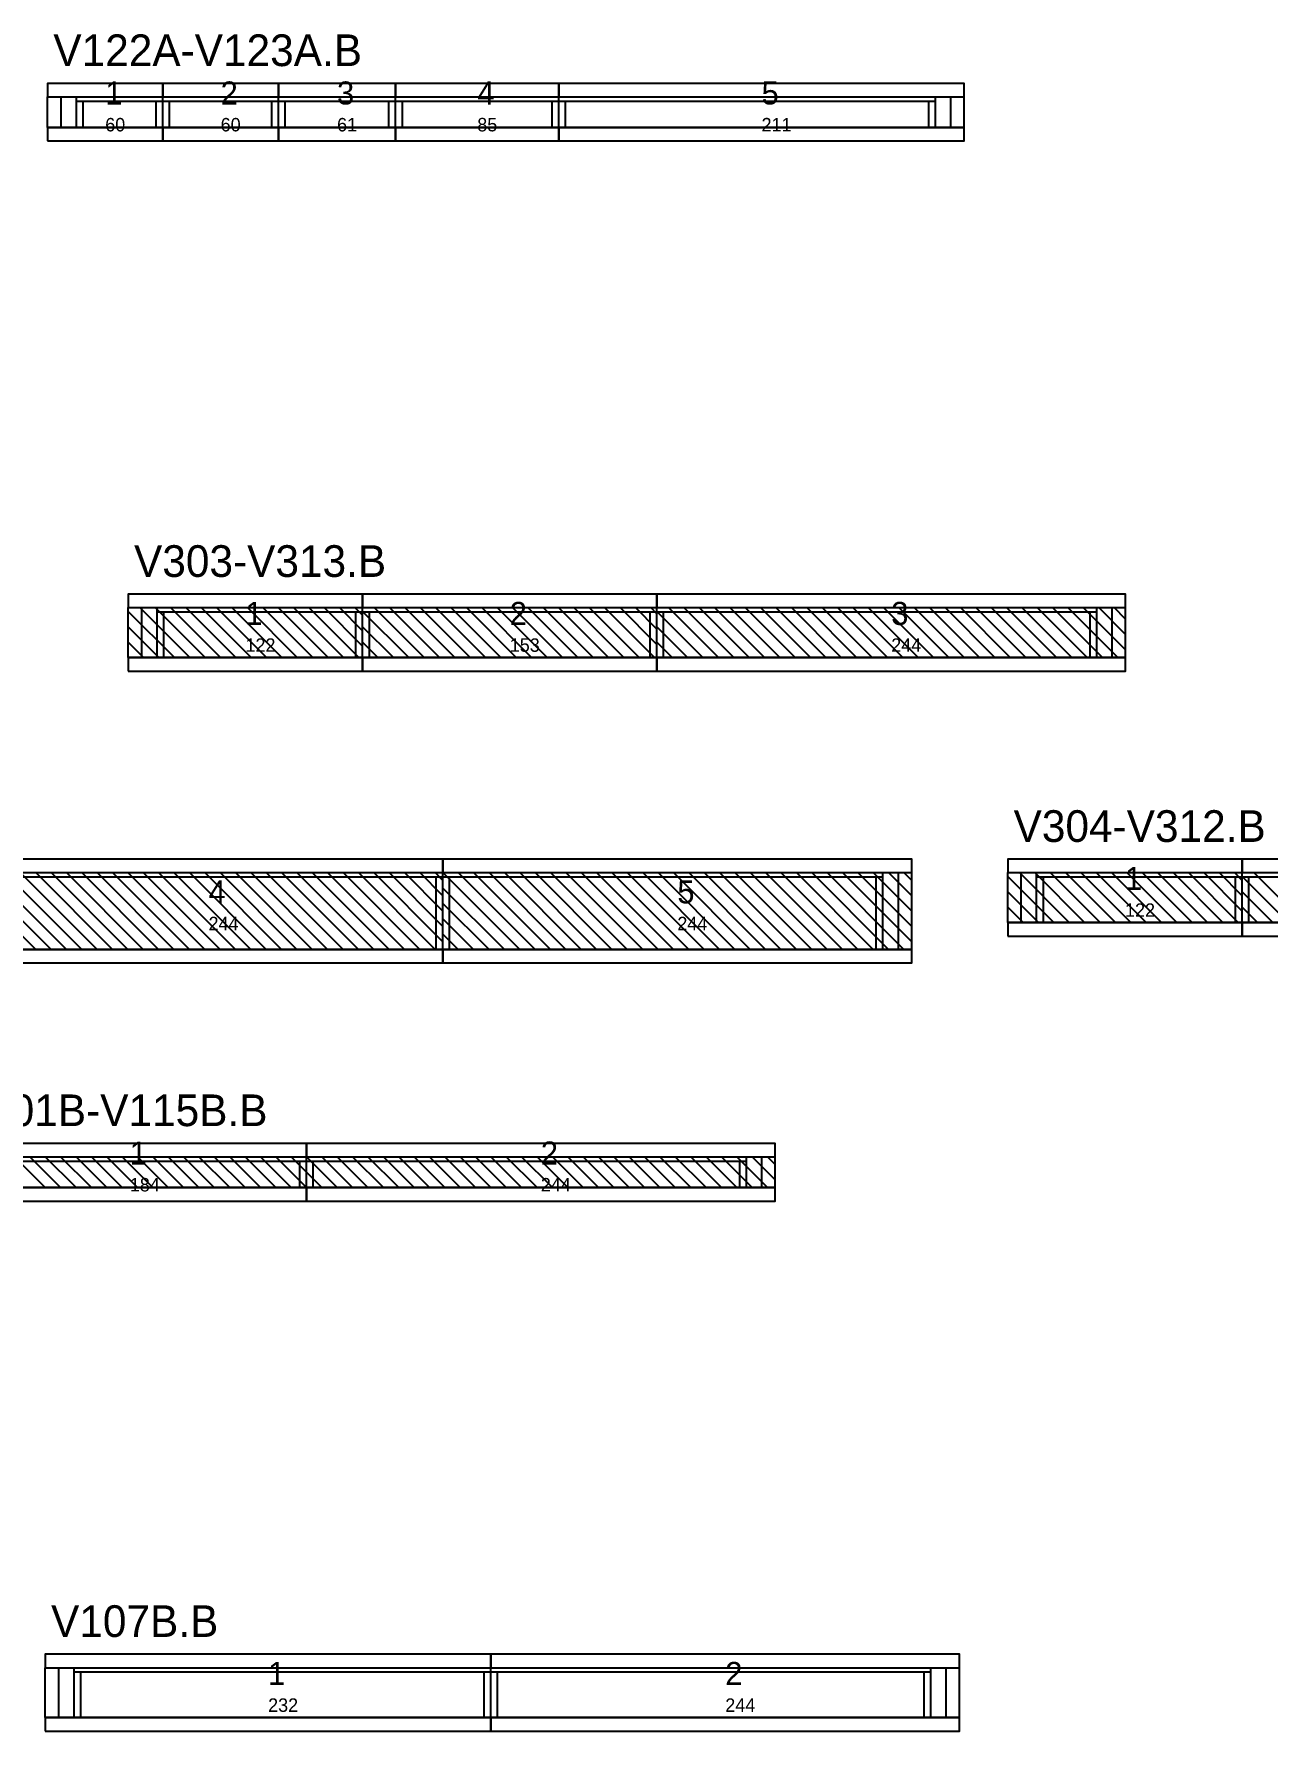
# Model space of a CAD drawing. Header units: metres. Extents: x -10 to 74425, y -2037 to 26.
# Drawn here: x 65805 to 66447, y -1015 to -131 of the extents above; entities that cross this region are included whole.
import ezdxf

# ---------------------------------------------------------------- set-up
doc = ezdxf.new("R2010")
doc.units = ezdxf.units.M
doc.layers.add('VIGAS', color=7, linetype='Continuous')

msp = doc.modelspace()

# ---------------------------------------------------------------- linework, layer by layer
at = {"layer": 'VIGAS'}
for p, q in [((65812.4, -164), (65872.4, -164)), ((65812.4, -180), (65812.4, -164)), ((65819.4, -180), (65819.4, -164)), ((65827.4, -180), (65827.4, -164)), ((65827.4, -166.2), (65872.4, -166.2)), ((65830.9, -180), (65830.9, -166.2)), ((65868.9, -180), (65868.9, -166.2)), ((65872.4, -180), (65872.4, -164)), ((65872.4, -180), (65872.4, -164)), ((65872.4, -164), (65932.6, -164)), ((65872.4, -180), (65872.4, -164)), ((65872.4, -180), (65872.4, -164)), ((65872.4, -180), (65872.4, -164)), ((65872.4, -166.2), (65932.6, -166.2)), ((65875.9, -180), (65875.9, -166.2)), ((65929.1, -180), (65929.1, -166.2)), ((65932.6, -180), (65932.6, -164)), ((65932.6, -180), (65932.6, -164)), ((65932.6, -164), (65993.6, -164)), ((65932.6, -180), (65932.6, -164)), ((65932.6, -180), (65932.6, -164)), ((65932.6, -180), (65932.6, -164)), ((65932.6, -166.2), (65993.6, -166.2)), ((65936.1, -180), (65936.1, -166.2)), ((65990.1, -180), (65990.1, -166.2)), ((65993.6, -180), (65993.6, -164)), ((65993.6, -180), (65993.6, -164)), ((65993.6, -164), (66078.6, -164)), ((65993.6, -180), (65993.6, -164)), ((65993.6, -180), (65993.6, -164)), ((65993.6, -180), (65993.6, -164)), ((65993.6, -166.2), (66078.6, -166.2)), ((65997.1, -180), (65997.1, -166.2)), ((66075.1, -180), (66075.1, -166.2)), ((66078.6, -180), (66078.6, -164)), ((66078.6, -180), (66078.6, -164)), ((66078.6, -164), (66289.6, -164)), ((66078.6, -180), (66078.6, -164)), ((66078.6, -180), (66078.6, -164)), ((66078.6, -180), (66078.6, -164)), ((66078.6, -166.2), (66274.6, -166.2)), ((66082.1, -180), (66082.1, -166.2)), ((66271.1, -180), (66271.1, -166.2)), ((66274.6, -180), (66274.6, -164)), ((66282.6, -180), (66282.6, -164)), ((66289.6, -180), (66289.6, -164)), ((65812.4, -180), (65872.4, -180)), ((65827.4, -180), (65830.9, -180)), ((65868.9, -180), (65872.4, -180)), ((65872.4, -180), (65932.6, -180)), ((65872.4, -180), (65875.9, -180)), ((65929.1, -180), (65932.6, -180)), ((65932.6, -180), (65993.6, -180)), ((65932.6, -180), (65936.1, -180)), ((65990.1, -180), (65993.6, -180)), ((65993.6, -180), (66078.6, -180)), ((65993.6, -180), (65997.1, -180)), ((66075.1, -180), (66078.6, -180)), ((66078.6, -180), (66289.6, -180)), ((66078.6, -180), (66082.1, -180)), ((66271.1, -180), (66274.6, -180)), ((65854.4, -430), (65976.4, -430)), ((65854.4, -456), (65854.4, -430)), ((65878.4, -456), (65854.4, -432)), ((65886.4, -456), (65860.4, -430)), ((65861.4, -456), (65861.4, -430)), ((65894.4, -456), (65868.4, -430)), ((65869.4, -456), (65869.4, -430)), ((65869.4, -432.2), (65976.4, -432.2)), ((65872.9, -456), (65872.9, -432.2)), ((65902.4, -456), (65876.4, -430)), ((65910.4, -456), (65884.4, -430)), ((65918.4, -456), (65892.4, -430)), ((65926.4, -456), (65900.4, -430)), ((65934.4, -456), (65908.4, -430)), ((65942.4, -456), (65916.4, -430)), ((65950.4, -456), (65924.4, -430)), ((65958.4, -456), (65932.4, -430)), ((65966.4, -456), (65940.4, -430)), ((65974.4, -456), (65948.4, -430)), ((65976.4, -450), (65956.4, -430)), ((65976.4, -442), (65964.4, -430)), ((65976.4, -434), (65972.4, -430)), ((65972.9, -456), (65972.9, -432.2)), ((65976.4, -456), (65976.4, -430)), ((65976.4, -456), (65976.4, -430)), ((65976.4, -430), (66129.6, -430)), ((65976.4, -456), (65976.4, -430)), ((65976.4, -456), (65976.4, -430)), ((65976.4, -456), (65976.4, -430)), ((66000.4, -456), (65976.4, -432)), ((65976.4, -432.2), (66129.6, -432.2)), ((65979.9, -456), (65979.9, -432.2)), ((66008.4, -456), (65982.4, -430)), ((66016.4, -456), (65990.4, -430)), ((66024.4, -456), (65998.4, -430)), ((66032.4, -456), (66006.4, -430)), ((66040.4, -456), (66014.4, -430)), ((66048.4, -456), (66022.4, -430)), ((66056.4, -456), (66030.4, -430)), ((66064.4, -456), (66038.4, -430)), ((66072.4, -456), (66046.4, -430)), ((66080.4, -456), (66054.4, -430)), ((66088.4, -456), (66062.4, -430)), ((66096.4, -456), (66070.4, -430)), ((66104.4, -456), (66078.4, -430)), ((66112.4, -456), (66086.4, -430)), ((66120.4, -456), (66094.4, -430)), ((66128.4, -456), (66102.4, -430)), ((66129.6, -449.2), (66110.4, -430)), ((66129.6, -441.2), (66118.4, -430)), ((66126.1, -456), (66126.1, -432.2)), ((66129.6, -433.2), (66126.4, -430)), ((66129.6, -456), (66129.6, -430)), ((66129.6, -456), (66129.6, -430)), ((66129.6, -430), (66373.6, -430)), ((66129.6, -456), (66129.6, -430)), ((66129.6, -456), (66129.6, -430)), ((66129.6, -456), (66129.6, -430)), ((66153.6, -456), (66129.6, -432)), ((66129.6, -432.2), (66358.6, -432.2)), ((66133.1, -456), (66133.1, -432.2)), ((66161.6, -456), (66135.6, -430)), ((66169.6, -456), (66143.6, -430)), ((66177.6, -456), (66151.6, -430)), ((66185.6, -456), (66159.6, -430)), ((66193.6, -456), (66167.6, -430)), ((66201.6, -456), (66175.6, -430)), ((66209.6, -456), (66183.6, -430)), ((66217.6, -456), (66191.6, -430)), ((66225.6, -456), (66199.6, -430)), ((66233.6, -456), (66207.6, -430)), ((66241.6, -456), (66215.6, -430)), ((66249.6, -456), (66223.6, -430)), ((66257.6, -456), (66231.6, -430)), ((66265.6, -456), (66239.6, -430)), ((66273.6, -456), (66247.6, -430)), ((66281.6, -456), (66255.6, -430)), ((66289.6, -456), (66263.6, -430)), ((66297.6, -456), (66271.6, -430)), ((66305.6, -456), (66279.6, -430)), ((66313.6, -456), (66287.6, -430)), ((66321.6, -456), (66295.6, -430)), ((66329.6, -456), (66303.6, -430)), ((66337.6, -456), (66311.6, -430)), ((66345.6, -456), (66319.6, -430)), ((66353.6, -456), (66327.6, -430)), ((66361.6, -456), (66335.6, -430)), ((66369.6, -456), (66343.6, -430)), ((66373.6, -452), (66351.6, -430)), ((66355.1, -456), (66355.1, -432.2)), ((66358.6, -456), (66358.6, -430)), ((66373.6, -444), (66359.6, -430)), ((66366.6, -456), (66366.6, -430)), ((66373.6, -436), (66367.6, -430)), ((66373.6, -456), (66373.6, -430)), ((65870.4, -456), (65854.4, -440)), ((65992.4, -456), (65976.4, -440)), ((66145.6, -456), (66129.6, -440)), ((65862.4, -456), (65854.4, -448)), ((65984.4, -456), (65976.4, -448)), ((66137.6, -456), (66129.6, -448)), ((65854.4, -456), (65976.4, -456)), ((65854.4, -456), (65854.4, -456)), ((65869.4, -456), (65872.9, -456)), ((65972.9, -456), (65976.4, -456)), ((65976.4, -456), (66129.6, -456)), ((65976.4, -456), (65979.9, -456)), ((65976.4, -456), (65976.4, -456)), ((66126.1, -456), (66129.6, -456)), ((66129.6, -456), (66373.6, -456)), ((66129.6, -456), (66133.1, -456)), ((66129.6, -456), (66129.6, -456)), ((66355.1, -456), (66358.6, -456)), ((65774.2, -568), (66018.2, -568)), ((65814.2, -608), (65774.2, -568)), ((65774.2, -570.2), (66018.2, -570.2)), ((65822.2, -608), (65782.2, -568)), ((65830.2, -608), (65790.2, -568)), ((65838.2, -608), (65798.2, -568)), ((65846.2, -608), (65806.2, -568)), ((65854.2, -608), (65814.2, -568)), ((65862.2, -608), (65822.2, -568)), ((65870.2, -608), (65830.2, -568)), ((65878.2, -608), (65838.2, -568)), ((65886.2, -608), (65846.2, -568)), ((65894.2, -608), (65854.2, -568)), ((65902.2, -608), (65862.2, -568)), ((65910.2, -608), (65870.2, -568)), ((65918.2, -608), (65878.2, -568)), ((65926.2, -608), (65886.2, -568)), ((65934.2, -608), (65894.2, -568)), ((65942.2, -608), (65902.2, -568)), ((65950.2, -608), (65910.2, -568)), ((65958.2, -608), (65918.2, -568)), ((65966.2, -608), (65926.2, -568)), ((65974.2, -608), (65934.2, -568)), ((65982.2, -608), (65942.2, -568)), ((65990.2, -608), (65950.2, -568)), ((65998.2, -608), (65958.2, -568)), ((66006.2, -608), (65966.2, -568)), ((66014.2, -608), (65974.2, -568)), ((66018.2, -604), (65982.2, -568)), ((66018.2, -596), (65990.2, -568)), ((66018.2, -588), (65998.2, -568)), ((66018.2, -580), (66006.2, -568)), ((66018.2, -572), (66014.2, -568)), ((66014.7, -608), (66014.7, -570.2)), ((66018.2, -608), (66018.2, -568)), ((66018.2, -608), (66018.2, -568)), ((66018.2, -568), (66262.3, -568)), ((66018.2, -608), (66018.2, -568)), ((66018.2, -608), (66018.2, -568)), ((66018.2, -608), (66018.2, -568)), ((66058.2, -608), (66018.2, -568)), ((66018.2, -570.2), (66247.3, -570.2)), ((66021.7, -608), (66021.7, -570.2)), ((66066.2, -608), (66026.2, -568)), ((66074.2, -608), (66034.2, -568)), ((66082.2, -608), (66042.2, -568)), ((66090.2, -608), (66050.2, -568)), ((66098.2, -608), (66058.2, -568)), ((66106.2, -608), (66066.2, -568)), ((66114.2, -608), (66074.2, -568)), ((66122.2, -608), (66082.2, -568)), ((66130.2, -608), (66090.2, -568)), ((66138.2, -608), (66098.2, -568)), ((66146.2, -608), (66106.2, -568)), ((66154.2, -608), (66114.2, -568)), ((66162.2, -608), (66122.2, -568)), ((66170.2, -608), (66130.2, -568)), ((66178.2, -608), (66138.2, -568)), ((66186.2, -608), (66146.2, -568)), ((66194.2, -608), (66154.2, -568)), ((66202.2, -608), (66162.2, -568)), ((66210.2, -608), (66170.2, -568)), ((66218.2, -608), (66178.2, -568)), ((66226.2, -608), (66186.2, -568)), ((66234.2, -608), (66194.2, -568)), ((66242.2, -608), (66202.2, -568)), ((66250.2, -608), (66210.2, -568)), ((66258.2, -608), (66218.2, -568)), ((66262.3, -604.1), (66226.2, -568)), ((66262.3, -596.1), (66234.2, -568)), ((66262.3, -588.1), (66242.2, -568)), ((66243.8, -608), (66243.8, -570.2)), ((66247.3, -608), (66247.3, -568)), ((66262.3, -580.1), (66250.2, -568)), ((66255.3, -608), (66255.3, -568)), ((66262.3, -572.1), (66258.2, -568)), ((66262.3, -608), (66262.3, -568)), ((66312.3, -568), (66434.3, -568)), ((66312.3, -594), (66312.3, -568)), ((66336.3, -594), (66312.3, -570)), ((66344.3, -594), (66318.3, -568)), ((66319.3, -594), (66319.3, -568)), ((66352.3, -594), (66326.3, -568)), ((66327.3, -594), (66327.3, -568)), ((66327.3, -570.2), (66434.3, -570.2)), ((66330.8, -594), (66330.8, -570.2)), ((66360.3, -594), (66334.3, -568)), ((66368.3, -594), (66342.3, -568)), ((66376.3, -594), (66350.3, -568)), ((66384.3, -594), (66358.3, -568)), ((66392.3, -594), (66366.3, -568)), ((66400.3, -594), (66374.3, -568)), ((66408.3, -594), (66382.3, -568)), ((66416.3, -594), (66390.3, -568)), ((66424.3, -594), (66398.3, -568)), ((66432.3, -594), (66406.3, -568)), ((66434.3, -588), (66414.3, -568)), ((66434.3, -580), (66422.3, -568)), ((66434.3, -572), (66430.3, -568)), ((66430.8, -594), (66430.8, -570.2)), ((66434.3, -594), (66434.3, -568)), ((66434.3, -594), (66434.3, -568)), ((66434.3, -568), (66557.3, -568)), ((66434.3, -594), (66434.3, -568)), ((66434.3, -594), (66434.3, -568)), ((66434.3, -594), (66434.3, -568)), ((66458.3, -594), (66434.3, -570)), ((66434.3, -570.2), (66557.3, -570.2)), ((66437.8, -594), (66437.8, -570.2)), ((66466.3, -594), (66440.3, -568)), ((65806.2, -608), (65774.2, -576)), ((66050.2, -608), (66018.2, -576)), ((66328.3, -594), (66312.3, -578)), ((66450.3, -594), (66434.3, -578)), ((66042.2, -608), (66018.2, -584)), ((66034.2, -608), (66018.2, -592)), ((66320.3, -594), (66312.3, -586)), ((66442.3, -594), (66434.3, -586)), ((66026.2, -608), (66018.2, -600)), ((66312.3, -594), (66434.3, -594)), ((66312.3, -594), (66312.3, -594)), ((66327.3, -594), (66330.8, -594)), ((66430.8, -594), (66434.3, -594)), ((66434.3, -594), (66557.3, -594)), ((66434.3, -594), (66437.8, -594)), ((66434.3, -594), (66434.3, -594)), ((65774.2, -608), (66018.2, -608)), ((66014.7, -608), (66018.2, -608)), ((66018.2, -608), (66262.3, -608)), ((66018.2, -608), (66021.7, -608)), ((66018.2, -608), (66018.2, -608)), ((66243.8, -608), (66247.3, -608)), ((65763.2, -716), (65947.2, -716)), ((65778.2, -718.2), (65947.2, -718.2)), ((65811.2, -732), (65795.2, -716)), ((65819.2, -732), (65803.2, -716)), ((65827.2, -732), (65811.2, -716)), ((65835.2, -732), (65819.2, -716)), ((65843.2, -732), (65827.2, -716)), ((65851.2, -732), (65835.2, -716)), ((65859.2, -732), (65843.2, -716)), ((65867.2, -732), (65851.2, -716)), ((65875.2, -732), (65859.2, -716)), ((65883.2, -732), (65867.2, -716)), ((65891.2, -732), (65875.2, -716)), ((65899.2, -732), (65883.2, -716)), ((65907.2, -732), (65891.2, -716)), ((65915.2, -732), (65899.2, -716)), ((65923.2, -732), (65907.2, -716)), ((65931.2, -732), (65915.2, -716)), ((65939.2, -732), (65923.2, -716)), ((65947.2, -732), (65931.2, -716)), ((65947.2, -724), (65939.2, -716)), ((65943.7, -732), (65943.7, -718.2)), ((65947.2, -732), (65947.2, -716)), ((65947.2, -732), (65947.2, -716)), ((65947.2, -716), (66191.2, -716)), ((65947.2, -732), (65947.2, -716)), ((65947.2, -732), (65947.2, -716)), ((65947.2, -732), (65947.2, -716)), ((65947.2, -716), (65947.2, -716)), ((65963.2, -732), (65947.2, -716)), ((65947.2, -718.2), (66176.2, -718.2)), ((65955.2, -732), (65947.2, -724)), ((65950.7, -732), (65950.7, -718.2)), ((65971.2, -732), (65955.2, -716)), ((65979.2, -732), (65963.2, -716)), ((65987.2, -732), (65971.2, -716)), ((65995.2, -732), (65979.2, -716)), ((66003.2, -732), (65987.2, -716)), ((66011.2, -732), (65995.2, -716)), ((66019.2, -732), (66003.2, -716)), ((66027.2, -732), (66011.2, -716)), ((66035.2, -732), (66019.2, -716)), ((66043.2, -732), (66027.2, -716)), ((66051.2, -732), (66035.2, -716)), ((66059.2, -732), (66043.2, -716)), ((66067.2, -732), (66051.2, -716)), ((66075.2, -732), (66059.2, -716)), ((66083.2, -732), (66067.2, -716)), ((66091.2, -732), (66075.2, -716)), ((66099.2, -732), (66083.2, -716)), ((66107.2, -732), (66091.2, -716)), ((66115.2, -732), (66099.2, -716)), ((66123.2, -732), (66107.2, -716)), ((66131.2, -732), (66115.2, -716)), ((66139.2, -732), (66123.2, -716)), ((66147.2, -732), (66131.2, -716)), ((66155.2, -732), (66139.2, -716)), ((66163.2, -732), (66147.2, -716)), ((66171.2, -732), (66155.2, -716)), ((66179.2, -732), (66163.2, -716)), ((66187.2, -732), (66171.2, -716)), ((66172.7, -732), (66172.7, -718.2)), ((66176.2, -732), (66176.2, -716)), ((66191.2, -728), (66179.2, -716)), ((66184.2, -732), (66184.2, -716)), ((66191.2, -720), (66187.2, -716)), ((66191.2, -732), (66191.2, -716)), ((65763.2, -732), (65947.2, -732)), ((65943.7, -732), (65947.2, -732)), ((65947.2, -732), (66191.2, -732)), ((65947.2, -732), (65950.7, -732)), ((65947.2, -732), (65947.2, -732)), ((66172.7, -732), (66176.2, -732)), ((65811.2, -982), (66043.2, -982)), ((65811.2, -1008), (65811.2, -982)), ((65818.2, -1008), (65818.2, -982)), ((65826.2, -1008), (65826.2, -982)), ((65826.2, -984.2), (66043.2, -984.2)), ((65829.7, -1008), (65829.7, -984.2)), ((66039.7, -1008), (66039.7, -984.2)), ((66043.2, -1008), (66043.2, -982)), ((66043.2, -1008), (66043.2, -982)), ((66043.2, -982), (66287.2, -982)), ((66043.2, -1008), (66043.2, -982)), ((66043.2, -1008), (66043.2, -982)), ((66043.2, -1008), (66043.2, -982)), ((66043.2, -984.2), (66272.2, -984.2)), ((66046.7, -1008), (66046.7, -984.2)), ((66268.7, -1008), (66268.7, -984.2)), ((66272.2, -1008), (66272.2, -982)), ((66280.2, -1008), (66280.2, -982)), ((66287.2, -1008), (66287.2, -982)), ((65811.2, -1008), (66043.2, -1008)), ((65826.2, -1008), (65829.7, -1008)), ((66039.7, -1008), (66043.2, -1008)), ((66043.2, -1008), (66287.2, -1008)), ((66043.2, -1008), (66046.7, -1008)), ((66268.7, -1008), (66272.2, -1008))]:
    msp.add_line(p, q, dxfattribs=at)
for points in [[(65812.4, -164), (65872.4, -164), (65872.4, -157), (65812.4, -157)], [(65872.4, -164), (65932.6, -164), (65932.6, -157), (65872.4, -157)], [(65932.6, -164), (65993.6, -164), (65993.6, -157), (65932.6, -157)], [(65993.6, -164), (66078.6, -164), (66078.6, -157), (65993.6, -157)], [(66078.6, -164), (66289.6, -164), (66289.6, -157), (66078.6, -157)], [(65812.4, -187), (65872.4, -187), (65872.4, -180), (65812.4, -180)], [(65872.4, -187), (65932.6, -187), (65932.6, -180), (65872.4, -180)], [(65932.6, -187), (65993.6, -187), (65993.6, -180), (65932.6, -180)], [(65993.6, -187), (66078.6, -187), (66078.6, -180), (65993.6, -180)], [(66078.6, -187), (66289.6, -187), (66289.6, -180), (66078.6, -180)], [(65854.4, -430), (65976.4, -430), (65976.4, -423), (65854.4, -423)], [(65976.4, -430), (66129.6, -430), (66129.6, -423), (65976.4, -423)], [(66129.6, -430), (66373.6, -430), (66373.6, -423), (66129.6, -423)], [(65854.4, -463), (65976.4, -463), (65976.4, -456), (65854.4, -456)], [(65976.4, -463), (66129.6, -463), (66129.6, -456), (65976.4, -456)], [(66129.6, -463), (66373.6, -463), (66373.6, -456), (66129.6, -456)], [(65774.2, -568), (66018.2, -568), (66018.2, -561), (65774.2, -561)], [(66018.2, -568), (66262.3, -568), (66262.3, -561), (66018.2, -561)], [(66312.3, -568), (66434.3, -568), (66434.3, -561), (66312.3, -561)], [(66434.3, -568), (66557.3, -568), (66557.3, -561), (66434.3, -561)], [(66312.3, -601), (66434.3, -601), (66434.3, -594), (66312.3, -594)], [(66434.3, -601), (66557.3, -601), (66557.3, -594), (66434.3, -594)], [(65774.2, -615), (66018.2, -615), (66018.2, -608), (65774.2, -608)], [(66018.2, -615), (66262.3, -615), (66262.3, -608), (66018.2, -608)], [(65763.2, -716), (65947.2, -716), (65947.2, -709), (65763.2, -709)], [(65947.2, -716), (66191.2, -716), (66191.2, -709), (65947.2, -709)], [(65763.2, -739), (65947.2, -739), (65947.2, -732), (65763.2, -732)], [(65947.2, -739), (66191.2, -739), (66191.2, -732), (65947.2, -732)], [(65811.2, -982), (66043.2, -982), (66043.2, -975), (65811.2, -975)], [(66043.2, -982), (66287.2, -982), (66287.2, -975), (66043.2, -975)], [(65811.2, -1015), (66043.2, -1015), (66043.2, -1008), (65811.2, -1008)], [(66043.2, -1015), (66287.2, -1015), (66287.2, -1008), (66043.2, -1008)]]:
    msp.add_lwpolyline(points, close=True, dxfattribs=at)

# ---------------------------------------------------------------- texts
for s, height, p in [('V122A-V123A.B', 16.5, (65815.4, -148)), ('1', 12, (65842.4, -168)), ('2', 12, (65902.5, -168)), ('3', 12, (65963.1, -168)), ('4', 12, (66036.1, -168)), ('5', 12, (66184.1, -168)), ('60', 7, (65842.4, -182)), ('60', 7, (65902.5, -182)), ('61', 7, (65963.1, -182)), ('85', 7, (66036.1, -182)), ('211', 7, (66184.1, -182)), ('V303-V313.B', 16.5, (65857.4, -414)), ('1', 12, (65915.4, -439)), ('2', 12, (66053, -439)), ('3', 12, (66251.6, -439)), ('122', 7, (65915.4, -453)), ('153', 7, (66053, -453)), ('244', 7, (66251.6, -453)), ('V304-V312.B', 16.5, (66315.3, -552)), ('1', 12, (66373.3, -577)), ('4', 12, (65896.2, -584)), ('5', 12, (66140.25, -584)), ('244', 7, (65896.2, -598)), ('244', 7, (66140.25, -598)), ('122', 7, (66373.3, -591)), ('V101B-V115B.B', 16.5, (65766.2, -700)), ('1', 12, (65855.2, -720)), ('2', 12, (66069.2, -720)), ('184', 7, (65855.2, -734)), ('244', 7, (66069.2, -734)), ('V107B.B', 16.5, (65814.2, -966)), ('1', 12, (65927.2, -991)), ('2', 12, (66165.2, -991)), ('232', 7, (65927.2, -1005)), ('244', 7, (66165.2, -1005))]:
    msp.add_text(s, height=height, dxfattribs=at).set_placement(p)

doc.saveas('drawing.dxf')
